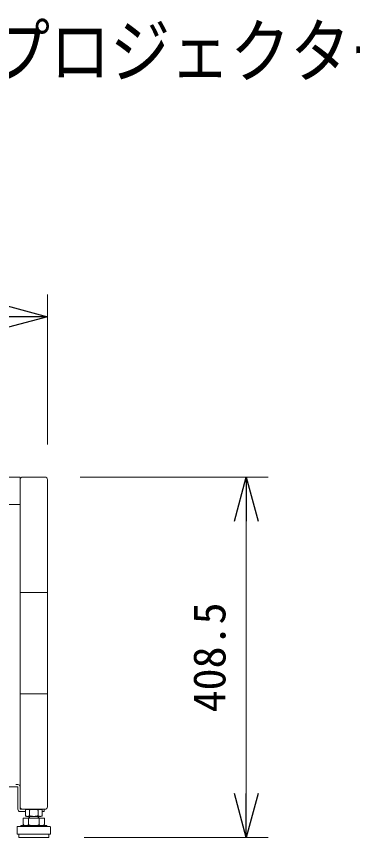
# Model space of a CAD drawing. Units: millimetres, scale not verified. Extents: x -63 to 62, y -56 to 57.
# Drawn here: x -17 to 2.03, y 10.29 to 56.81 of the extents above; entities that cross this region are included whole.
import ezdxf
from ezdxf.enums import TextEntityAlignment as Align

# ---------------------------------------------------------------- set-up
doc = ezdxf.new("R2010")
doc.units = ezdxf.units.MM
doc.header["$LTSCALE"] = 0.125
doc.layers.add('0-0_0', color=7, linetype='Continuous')
doc.layers.add('0-1_MOJI1', color=7, linetype='Continuous')
doc.layers.add('0-4_SUNPO', color=3, linetype='Continuous', lineweight=18)
doc.layers.add('0-5_GAIKEI', color=8, linetype='Continuous', lineweight=18)
doc.styles.add('ＭＳ ゴシック', font='')
doc.styles.get('ＭＳ ゴシック').set_extended_font_data('MS Gothic')

# ---------------------------------------------------------------- blocks, each defined once
blk = doc.blocks.new('_Open30')
at = {"layer": '0-0_0'}
blk.add_line((0, 0), (-1, 0), dxfattribs=at)
blk.add_lwpolyline([(-1, 0.26795), (0, 0), (-1, -0.26795)], dxfattribs=at)
blk = doc.blocks.new('D2')
at = {"layer": '0-4_SUNPO'}
for p, q in [((142.6578, 346.0617), (142.6578, 354.5458)), ((178.2578, 346.0617), (178.2578, 354.5458)), ((145.1578, 353.2958), (175.7578, 353.2958))]:
    blk.add_line(p, q, dxfattribs=at)
at = {"layer": '0-4_SUNPO', "xscale": 2.5, "yscale": 2.5, "rotation": 180}
blk.add_blockref('_Open30', (142.6578, 353.2958), dxfattribs=at)
at = {"layer": '0-4_SUNPO', "xscale": 2.5, "yscale": 2.5}
blk.add_blockref('_Open30', (178.2578, 353.2958), dxfattribs=at)
at = {"layer": '0-4_SUNPO', "color": 7, "style": 'ＭＳ ゴシック'}
blk.add_text('712', height=1.833, dxfattribs=at).set_placement((158.5828, 353.9208), align=Align.BOTTOM_LEFT)
blk = doc.blocks.new('D3')
at = {"layer": '0-4_SUNPO'}
for p, q in [((180.1078, 344.2117), (190.761, 344.2117)), ((189.511, 341.7117), (189.511, 326.2867)), ((180.3328, 323.7867), (190.761, 323.7867))]:
    blk.add_line(p, q, dxfattribs=at)
at = {"layer": '0-4_SUNPO', "xscale": 2.5, "yscale": 2.5}
for p, rotation in [((189.511, 344.2117), 90), ((189.511, 323.7867), 270)]:
    blk.add_blockref('_Open30', p, dxfattribs=dict(at, rotation=rotation))
at = {"layer": '0-4_SUNPO', "color": 7, "style": 'ＭＳ ゴシック'}
blk.add_text('408.5', height=1.833, rotation=90, dxfattribs=at).set_placement((188.886, 330.8742), align=Align.BOTTOM_LEFT)

msp = doc.modelspace()

# ---------------------------------------------------------------- linework, layer by layer
at = {"layer": '0-5_GAIKEI', "color": 7}
for p, q in [((-49.2929, 30.7177), (-16.7929, 30.7177)), ((-16.7929, 11.8927), (-16.7929, 30.7177)), ((-16.6429, 30.7177), (-15.3929, 30.7177)), ((-15.2429, 12.0427), (-15.2429, 30.5677)), ((-16.7929, 29.1677), (-49.2929, 29.1677)), ((-32.7543, 13.1627), (-16.9229, 13.1627)), ((-17.0429, 13.2927), (-16.9229, 13.2927)), ((-16.9229, 11.8927), (-16.9229, 13.1627)), ((-16.7929, 11.7627), (-16.4942, 11.7627)), ((-16.4906, 11.8648), (-16.4942, 11.8621)), ((-16.4942, 11.5234), (-16.4942, 11.8621)), ((-15.5416, 11.5234), (-15.5416, 11.8621)), ((-15.4229, 11.7627), (-15.5416, 11.7627)), ((-15.4229, 11.8927), (-15.4229, 11.7627)), ((-16.6179, 11.3927), (-15.4179, 11.3927)), ((-16.6179, 11.3927), (-16.6179, 11.0577)), ((-16.4048, 11.4927), (-15.6309, 11.4927)), ((-16.3065, 11.4927), (-16.3065, 11.4477)), ((-16.3065, 11.4477), (-16.2679, 11.4477)), ((-16.2679, 11.4927), (-16.2679, 11.3927)), ((-15.7679, 11.3927), (-15.7679, 11.4927)), ((-15.7679, 11.4477), (-15.7292, 11.4477)), ((-15.7292, 11.4927), (-15.7292, 11.4477)), ((-15.4179, 11.3927), (-15.4179, 11.0577)), ((-16.9604, 10.8927), (-16.9604, 10.4927)), ((-15.1004, 10.9177), (-16.9354, 10.9177)), ((-16.7541, 10.9677), (-16.7541, 10.9177)), ((-16.7541, 10.9677), (-15.2816, 10.9677)), ((-15.4179, 11.056), (-15.4179, 11.0565)), ((-15.2816, 10.9177), (-15.2816, 10.9677)), ((-15.0754, 10.4927), (-15.0754, 10.8927)), ((-15.0754, 10.4927), (-16.9604, 10.4927)), ((-16.8679, 10.4927), (-16.8679, 10.2927)), ((-15.1679, 10.2927), (-16.8679, 10.2927)), ((-15.1679, 10.2927), (-15.1679, 10.4927))]:
    msp.add_line(p, q, dxfattribs=at)
at = {"layer": '0-5_GAIKEI', "color": 1}
for p, q in [((-15.2429, 30.5677), (-15.2429, 24.1677)), ((-16.7929, 24.1677), (-15.2429, 24.1677)), ((-15.2429, 18.4427), (-16.7929, 18.4427)), ((-16.7929, 11.8927), (-15.3929, 11.8927)), ((-16.256, 11.5234), (-16.256, 11.8621)), ((-15.7797, 11.5234), (-15.7797, 11.8621)), ((-16.3179, 11.3927), (-16.3179, 11.0577)), ((-15.7179, 11.3927), (-15.7179, 11.0567))]:
    msp.add_line(p, q, dxfattribs=at)
for points in [[(-16.256, 11.8621), (-16.266, 11.8691), (-16.276, 11.8748), (-16.2862, 11.8794), (-16.2965, 11.8831), (-16.3069, 11.8858), (-16.3173, 11.8877), (-16.3278, 11.8891), (-16.3383, 11.8899), (-16.3488, 11.8903), (-16.3593, 11.8905), (-16.3698, 11.8905), (-16.3803, 11.8905), (-16.3908, 11.8905), (-16.4013, 11.8903), (-16.4119, 11.8899), (-16.4224, 11.8891), (-16.4329, 11.8877), (-16.4433, 11.8858), (-16.4537, 11.883), (-16.464, 11.8794), (-16.4742, 11.8748), (-16.4842, 11.8691), (-16.4942, 11.8621)], [(-15.7797, 11.8621), (-15.7994, 11.869), (-15.8193, 11.8747), (-15.8395, 11.8793), (-15.8599, 11.8829), (-15.8805, 11.8856), (-15.9013, 11.8876), (-15.9221, 11.8889), (-15.943, 11.8898), (-15.9639, 11.8902), (-15.9849, 11.8904), (-16.0058, 11.8905), (-16.0267, 11.8905), (-16.0477, 11.8905), (-16.0688, 11.8903), (-16.09, 11.8899), (-16.1112, 11.8891), (-16.1323, 11.8878), (-16.1534, 11.8858), (-16.1744, 11.8831), (-16.1952, 11.8795), (-16.2158, 11.8749), (-16.2361, 11.8691), (-16.256, 11.8621)], [(-15.5416, 11.8621), (-15.5515, 11.8691), (-15.5616, 11.8748), (-15.5718, 11.8794), (-15.582, 11.8831), (-15.5924, 11.8858), (-15.6028, 11.8877), (-15.6133, 11.8891), (-15.6238, 11.8899), (-15.6343, 11.8903), (-15.6448, 11.8905), (-15.6553, 11.8905), (-15.6658, 11.8905), (-15.6763, 11.8905), (-15.6869, 11.8903), (-15.6974, 11.8899), (-15.7079, 11.8891), (-15.7184, 11.8877), (-15.7288, 11.8858), (-15.7392, 11.883), (-15.7495, 11.8794), (-15.7597, 11.8748), (-15.7698, 11.8691), (-15.7797, 11.8621)], [(-16.256, 11.5234), (-16.266, 11.5164), (-16.276, 11.5107), (-16.2862, 11.506), (-16.2965, 11.5024), (-16.3069, 11.4997), (-16.3173, 11.4978), (-16.3278, 11.4964), (-16.3383, 11.4956), (-16.3488, 11.4952), (-16.3593, 11.495), (-16.3698, 11.495), (-16.3803, 11.495), (-16.3908, 11.495), (-16.4013, 11.4952), (-16.4119, 11.4956), (-16.4224, 11.4964), (-16.4329, 11.4978), (-16.4433, 11.4997), (-16.4537, 11.5024), (-16.464, 11.5061), (-16.4742, 11.5107), (-16.4842, 11.5164), (-16.4942, 11.5234)], [(-15.7797, 11.5234), (-15.7994, 11.5165), (-15.8193, 11.5108), (-15.8395, 11.5062), (-15.8599, 11.5026), (-15.8805, 11.4999), (-15.9013, 11.4979), (-15.9221, 11.4965), (-15.943, 11.4957), (-15.9639, 11.4952), (-15.9849, 11.4951), (-16.0058, 11.495), (-16.0267, 11.495), (-16.0477, 11.495), (-16.0688, 11.4952), (-16.09, 11.4956), (-16.1112, 11.4964), (-16.1323, 11.4977), (-16.1534, 11.4997), (-16.1744, 11.5024), (-16.1952, 11.506), (-16.2158, 11.5106), (-16.2361, 11.5164), (-16.256, 11.5234)], [(-15.5416, 11.5234), (-15.5515, 11.5164), (-15.5616, 11.5107), (-15.5718, 11.506), (-15.582, 11.5024), (-15.5924, 11.4997), (-15.6028, 11.4978), (-15.6133, 11.4964), (-15.6238, 11.4956), (-15.6343, 11.4952), (-15.6448, 11.495), (-15.6553, 11.495), (-15.6658, 11.495), (-15.6763, 11.495), (-15.6869, 11.4952), (-15.6974, 11.4956), (-15.7079, 11.4964), (-15.7184, 11.4978), (-15.7288, 11.4997), (-15.7392, 11.5024), (-15.7495, 11.5061), (-15.7597, 11.5107), (-15.7698, 11.5164), (-15.7797, 11.5234)], [(-16.6179, 11.0577), (-16.6174, 11.0484), (-16.616, 11.0396), (-16.6139, 11.0314), (-16.6111, 11.0238), (-16.6077, 11.0169), (-16.604, 11.0106), (-16.5999, 11.005), (-16.5957, 11.0001), (-16.5914, 10.9959), (-16.587, 10.9922), (-16.5826, 10.9889), (-16.5781, 10.986), (-16.5735, 10.9835), (-16.5689, 10.9812), (-16.5643, 10.9793), (-16.5596, 10.9776), (-16.555, 10.9762), (-16.5503, 10.9749), (-16.5456, 10.9738), (-16.5409, 10.9728), (-16.5362, 10.9719), (-16.5315, 10.9711), (-16.5268, 10.9705), (-16.5221, 10.97), (-16.5174, 10.9695), (-16.5127, 10.9692), (-16.508, 10.9689), (-16.5032, 10.9687), (-16.4985, 10.9685), (-16.4938, 10.9684), (-16.489, 10.9683), (-16.4843, 10.9683), (-16.4796, 10.9683), (-16.4748, 10.9683), (-16.4701, 10.9683), (-16.4654, 10.9683), (-16.4606, 10.9683), (-16.4559, 10.9683), (-16.4512, 10.9683)], [(-16.4512, 10.9683), (-16.4464, 10.9683), (-16.4417, 10.9684), (-16.437, 10.9685), (-16.4322, 10.9687), (-16.4275, 10.9689), (-16.4228, 10.9692), (-16.4181, 10.9695), (-16.4133, 10.97), (-16.4086, 10.9705), (-16.4039, 10.9712), (-16.3992, 10.9719), (-16.3945, 10.9728), (-16.3898, 10.9738), (-16.3851, 10.975), (-16.3804, 10.9763), (-16.3758, 10.9777), (-16.3711, 10.9794), (-16.3665, 10.9814), (-16.3619, 10.9836), (-16.3574, 10.9862), (-16.3529, 10.9891), (-16.3484, 10.9924), (-16.3441, 10.9961), (-16.3398, 11.0004), (-16.3356, 11.0053), (-16.3316, 11.0109), (-16.3279, 11.0172), (-16.3246, 11.0241), (-16.3218, 11.0316), (-16.3197, 11.0397), (-16.3183, 11.0484), (-16.3179, 11.0577), (-16.3169, 11.0485), (-16.3142, 11.0398), (-16.31, 11.0317), (-16.3045, 11.0242), (-16.2979, 11.0173), (-16.2905, 11.011), (-16.2825, 11.0054)], [(-16.2825, 11.0054), (-16.2741, 11.0004), (-16.2656, 10.9962), (-16.2569, 10.9924), (-16.2481, 10.9892), (-16.2392, 10.9863), (-16.2302, 10.9837), (-16.2211, 10.9815), (-16.2119, 10.9795), (-16.2027, 10.9778), (-16.1934, 10.9764), (-16.1842, 10.9751), (-16.1749, 10.9739), (-16.1656, 10.9729), (-16.1562, 10.972), (-16.1469, 10.9713), (-16.1375, 10.9706), (-16.1282, 10.97), (-16.1188, 10.9696), (-16.1094, 10.9692), (-16.1, 10.9689), (-16.0906, 10.9687), (-16.0812, 10.9685), (-16.0718, 10.9684), (-16.0624, 10.9683), (-16.0529, 10.9683), (-16.0435, 10.9683), (-16.0341, 10.9683), (-16.0247, 10.9683), (-16.0153, 10.9683), (-16.0059, 10.9682), (-15.9965, 10.9682), (-15.987, 10.9683), (-15.9776, 10.9683), (-15.9681, 10.9683), (-15.9586, 10.9684), (-15.9491, 10.9686), (-15.9396, 10.9688), (-15.9302, 10.9691), (-15.9207, 10.9694)], [(-15.9207, 10.9694), (-15.9112, 10.9699), (-15.9017, 10.9704), (-15.8922, 10.971), (-15.8827, 10.9718), (-15.8733, 10.9726), (-15.8638, 10.9736), (-15.8544, 10.9747), (-15.845, 10.976), (-15.8356, 10.9774), (-15.8262, 10.9791), (-15.8169, 10.981), (-15.8077, 10.9832), (-15.7985, 10.9857), (-15.7895, 10.9885), (-15.7806, 10.9918), (-15.7718, 10.9954), (-15.7631, 10.9997), (-15.7545, 11.0046), (-15.7463, 11.0101), (-15.7388, 11.0164), (-15.732, 11.0232), (-15.7263, 11.0307), (-15.7219, 11.0388), (-15.719, 11.0475), (-15.7179, 11.0567), (-15.7173, 11.0474), (-15.7158, 11.0387), (-15.7136, 11.0306), (-15.7108, 11.0231), (-15.7074, 11.0163), (-15.7036, 11.0101), (-15.6996, 11.0046), (-15.6953, 10.9997), (-15.691, 10.9955), (-15.6866, 10.9919), (-15.6822, 10.9886), (-15.6777, 10.9858), (-15.6731, 10.9833), (-15.6685, 10.9811)], [(-15.6685, 10.9811), (-15.6639, 10.9792), (-15.6593, 10.9775), (-15.6546, 10.9761), (-15.6499, 10.9748), (-15.6453, 10.9737), (-15.6406, 10.9727), (-15.6359, 10.9718), (-15.6312, 10.9711), (-15.6265, 10.9705), (-15.6218, 10.9699), (-15.6171, 10.9695), (-15.6124, 10.9691), (-15.6077, 10.9689), (-15.6029, 10.9686), (-15.5982, 10.9685), (-15.5935, 10.9684), (-15.5888, 10.9683), (-15.584, 10.9683), (-15.5793, 10.9683), (-15.5746, 10.9683), (-15.5699, 10.9683), (-15.5651, 10.9683), (-15.5604, 10.9683), (-15.5557, 10.9683), (-15.551, 10.9683), (-15.5462, 10.9683), (-15.5415, 10.9684), (-15.5368, 10.9685), (-15.532, 10.9687), (-15.5273, 10.9689), (-15.5226, 10.9692), (-15.5179, 10.9695), (-15.5132, 10.97), (-15.5085, 10.9705), (-15.5038, 10.9712), (-15.4991, 10.972), (-15.4944, 10.9728), (-15.4897, 10.9738), (-15.485, 10.975)], [(-15.485, 10.975), (-15.4803, 10.9763), (-15.4757, 10.9778), (-15.471, 10.9795), (-15.4664, 10.9814), (-15.4618, 10.9837), (-15.4573, 10.9862), (-15.4528, 10.9891), (-15.4484, 10.9924), (-15.444, 10.9961), (-15.4398, 11.0004), (-15.4356, 11.0053), (-15.4315, 11.0109), (-15.4278, 11.0172), (-15.4246, 11.0241), (-15.4218, 11.0316), (-15.4197, 11.0397), (-15.4183, 11.0484), (-15.4179, 11.0577)]]:
    msp.add_lwpolyline(points, dxfattribs=at)
for centre, radius, start, end in [((-16.6429, 30.5677), 0.15, 90, 180), ((-16.6429, 12.0427), 0.15, 180, 270), ((-16.4048, 11.7472), 0.1455, 90, 121.70693), ((-15.6309, 11.7472), 0.1455, 52.10669, 90)]:
    msp.add_arc(centre, radius, start, end, dxfattribs=at)
at = {"layer": '0-5_GAIKEI', "color": 7}
for centre, radius, start, end in [((-15.3929, 30.5677), 0.15, 0, 90), ((-16.9229, 13.1627), 0.13, 0, 90), ((-16.7929, 11.8927), 0.13, 180, 270), ((-15.3929, 12.0427), 0.15, 270, 0), ((-16.4048, 11.6383), 0.1455, 232.10669, 270), ((-15.6309, 11.6383), 0.1455, 270, 301.02794), ((-16.9354, 10.8927), 0.025, 90, 180), ((-16.5279, 11.0578), 0.09, 180.01019, 269.60299), ((-15.5079, 11.0577), 0.09, 270.39419, 0), ((-15.1004, 10.8927), 0.025, 0, 90)]:
    msp.add_arc(centre, radius, start, end, dxfattribs=at)

# ---------------------------------------------------------------- block references
at = {"layer": '0-4_SUNPO'}
for name in ['D2', 'D3']:
    msp.add_blockref(name, (-193.5007, -313.4939), dxfattribs=at)

# ---------------------------------------------------------------- texts
at = {"layer": '0-1_MOJI1', "style": 'ＭＳ ゴシック', "width": 0.85}
msp.add_text('ＤＬＰ方式プロジェクター（レンズ無、フレーム付）', height=2.933, dxfattribs=at).set_placement((-35.5007, 52.5061), align=Align.BOTTOM_LEFT)

doc.saveas('drawing.dxf')
